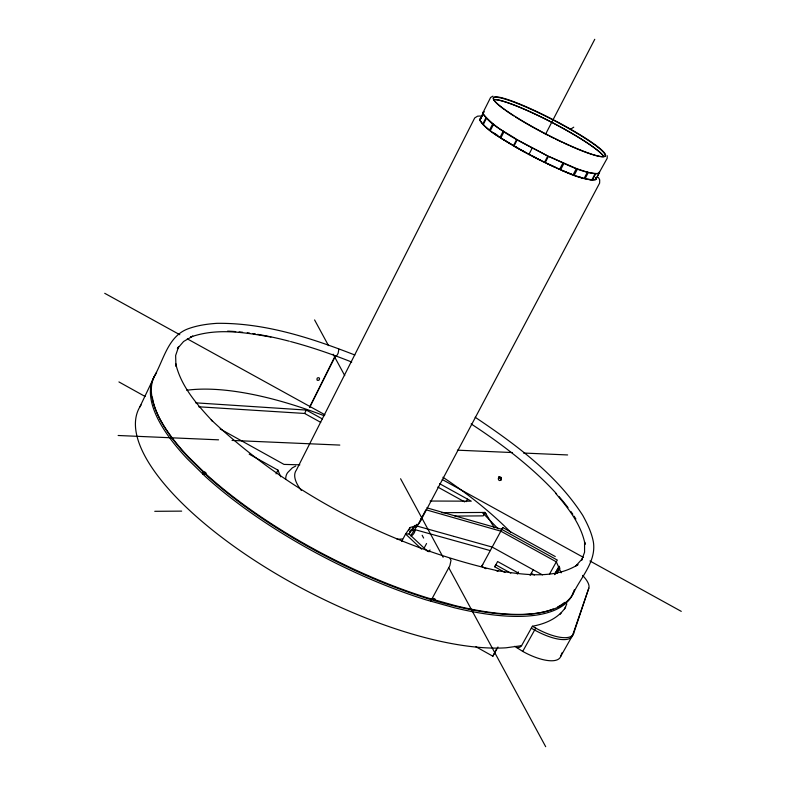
<?xml version="1.0" encoding="UTF-8"?>
<svg xmlns="http://www.w3.org/2000/svg" width="786" height="786" viewBox="0 0 786 786"><rect width="100%" height="100%" fill="white"/><g stroke="black" fill="none" stroke-linecap="round" stroke-linejoin="round"><path stroke-width="1.18" d="M338.854 349.259L338.147 353.238L337.096 355.134L336.015 356.078L335.258 355.763L309.517 407.521L335.524 355.871M498.894 476.532L500.751 478.939A1.837 1.464 -87.1 0 0 501.055 480M514.722 646.308L522.719 651.398A37.404 13.912 30.3 0 0 560.752 656.32L573.642 633.477L588.812 588.144A34.898 11.633 29.9 0 0 582.593 575.411M560.752 656.32L561.921 652.901M573.053 592.762L571.923 595.945A235.898 80.938 27.4 0 1 454.062 607.666L426.258 599.924A235.898 80.938 27.4 0 1 205.686 476.817L187.422 458.965A235.898 80.938 27.4 0 1 155.677 374.421M553.206 608.973A234.788 80.418 27.4 0 1 207.062 475.776L205.048 473.801L203.829 474.351C200.725 472.18 205.696 469.999 206.718 474.724A235.967 80.693 27.4 0 0 427.378 597.841L455.182 605.613A235.967 80.693 27.4 0 0 572.965 594.069L574.478 589.844L574.202 590.365M564.594 609.003L566.824 603.864M581.768 559.917L584.578 552.194L584.558 541.996L585.079 544.334C581.227 524.704 568.592 508.454 555.889 493.618M482.948 113.823C499.837 133.365 525.323 143.818 547.793 156.041L544.452 162.466L513.946 146.196L517.257 139.77L547.999 156.139L576.885 168.735L587.859 172.37L595.454 173.893L599.207 173.077L595.926 179.277L595.808 177.636M484.019 111.759L479.765 120.101L483.744 111.769M581.699 560.241L582.367 558.699L575.853 565.891L578.024 564.613C553.698 579.852 523.122 574.428 496.33 570.577L498.177 570.882C391.841 546.938 290.781 494.659 211.277 419.921L212.642 421.306C197.099 404.623 181.055 386.515 175.73 363.712L175.936 366.207L175.642 355.498L178.687 346.538L177.381 348.679L183.61 341.488L192.757 336.153L190.576 337.056C216.455 327.841 244.593 332.311 270.905 337.086M492.91 96.157L490.582 97.503L482.732 113.135C490.15 125.514 505.123 131.439 516.667 139.417L513.366 145.842C501.851 137.835 486.799 131.891 479.548 119.403L481.386 117.762M475.952 646.76L492.851 656.212L496.811 648.558M139.8 407.01L154.439 376.327M155.353 374.401C164.058 358.161 168.715 336.025 187.952 328.843C197.296 325.414 207.062 323.999 216.956 323.331C264.656 322.761 310.922 337.852 354.879 355.017M198.75 406.794L304.624 413.456L306.324 410.066L322.447 418.967M276.043 473.85L277.93 470.116L249.182 454.141M483.056 114.176L479.873 120.454L482.663 124.237L485.876 117.91M486.387 118.431L483.174 124.758L489.511 130.162L492.753 123.795M504.995 572.473L494.767 566.804L495.77 564.829L510.792 573.151M493.529 124.394L490.277 130.771L499.955 137.53L503.227 131.124M504.052 131.675L500.77 138.081L528.87 154.528L559.553 169.422L562.894 163.026M528.87 154.528L532.201 148.092M545.386 134.553L594.756 39.3M563.916 163.459L560.565 169.855L573.063 174.905L576.403 168.538M577.514 168.941L574.173 175.298L584.047 178.53L587.368 172.213M588.321 172.468L585 178.776L591.75 180.073L595.061 173.814M595.68 173.853L592.379 180.102L595.719 179.473L599.001 173.274M401.656 541.466L405.596 534.018L410.194 527.485L416 525.696A66.918 23.325 27.4 0 0 421.031 518.455M408.592 530.501L410.194 527.485M596.191 177.626L596.25 178.953L595.385 179.807C577.543 179.856 561.253 169.354 545.101 162.771L548.451 156.345C564.603 162.967 580.834 173.431 598.677 173.588L607.195 158.281L607.205 155.726M414.271 526.325L412.837 529.047L490.287 550.603M420.294 521.354L599.63 183.079L599.718 179.886L598.431 177.469M424.578 547.223L426.562 543.509M485.886 568.72L481.69 566.401L482.742 564.427M416.472 524.645L417.258 526.119L425.924 509.77L500.839 531.179L502.794 527.553L555.27 556.547M429.009 551.831L430.001 549.964M466.186 501.655L467.542 499.12M430.708 601.162L449.818 565.763L451.017 560.29L450.044 558.532M484.589 513.337L483.223 515.871L454.976 516.097M481.69 566.401L502.794 527.553M494.767 566.804L497.636 561.538L518.112 572.886M517.316 574.035L518.465 571.933M530.118 575.411L533.222 569.791L492.193 547.076L454.22 536.455M492.851 656.212L497.96 646.986M549.463 574.183L557.303 560.074L501.802 529.41M554.464 574.645L559.17 566.185M555.564 573.033L559.141 566.598M555.319 573.859L559.288 566.726M555.447 573.8L558.974 567.463M557.068 573.348L560.005 568.052M516.766 647.615L519.851 647.261L521.57 645.679L532.387 626.255C545.199 623.897 558.286 618.454 565.645 607.136M522.719 651.398L535.718 628.102A37.541 13.441 30.2 0 0 573.642 633.477M572.965 594.069C580.618 577.346 596.584 561.695 593.351 541.819C591.534 532.368 587.358 523.82 582.79 515.439C556.144 474.046 515.459 444.316 475.166 417.248M588.812 588.144L572.562 635.383A37.532 13.48 30.2 0 1 534.627 630.048L531.307 628.201M411.324 534.686L414.684 529.833M416.128 527.74L417.278 526.07L416.334 524.311M409.712 531.808L411.029 529.921M410.056 531.758L411.392 529.852L413.731 531.208M413.446 527.298L412.267 528.595M421.65 549.178L405.596 534.018L409.074 533.949L414.389 526.325M559.927 614.495L561.479 612.658M431.819 599.089L432.732 598.608A2.564 2.024 -31.4 0 1 435.238 599.305L435.464 600.101M570.832 129.061L573.751 127.175M500.407 477.8L501.065 477.397M295.674 466.088L292.294 467.867L287.656 472.602A73.412 26.331 27.4 0 0 285.74 479.047M483.174 112.103L483.695 111.887M521.57 645.679L506.037 647.802A234.768 84.849 27.4 0 1 249.722 557.225A234.768 84.849 27.4 0 1 141.077 404.996M203.829 474.351L203.004 474.322M441.83 512.698L485.07 512.443L494.365 527.789M480.511 115.984L477.544 116.181L474.715 117.939L296.361 470.107A66.81 23.737 27.4 0 0 301.382 490.484M154.754 511.303L181.664 511.126M484.245 512.492L485.05 512.482L485.974 513.965M430.119 501.036L471.256 501.173L439.6 483.685M299.839 464.831L283.992 464.398L220.139 428.94M203.328 472.445L205.225 472.504M118.146 435.493L218.567 439.836M232.047 440.425L339.817 445.082M457.383 450.172L512.501 452.559M523.525 453.041L567.62 454.947M195.655 402.835L306.324 410.066M414.753 525.421L453.728 536.317M426.827 507.835L501.832 529.322M104.725 293.306L179.798 334.718M187.314 338.864L324.942 414.792M442.272 479.519L583.497 557.431M589.932 560.978L681.275 611.37M304.624 413.456L320.727 422.357M437.812 487.065L464.664 501.9M500.839 531.179L556.321 561.843L561.184 572.837M533.222 569.791L542.468 574.91M531.277 573.308L534.411 575.038M118.932 381.937L145.056 396.449M532.387 626.255L535.718 628.102M499.002 477.387L500.761 478.861M409.074 533.949L427.653 551.458M203.594 471.659L188.434 456.892A235.967 80.693 27.4 0 1 156.591 372.495M203.505 472.298L188.876 458.022A234.788 80.418 27.4 0 1 152.346 397.058M482.28 512.482L498.226 528.89M204.242 472.327L205.048 473.801M423.644 538.056L422.161 535.256M314.587 319.922L328.509 345.624M333.146 354.201L344.749 375.62M400.585 478.743L443.127 557.294M448.953 568.062L545.69 746.7M277.93 470.116L280.73 476.817M319.568 378.508L319.254 379.835A1.503 1.297 -30 0 1 316.964 379.913L317.112 378.282A1.503 1.297 -30 0 1 319.421 378.184M599.453 171.466L599.522 172.763M513.759 115.866A62.801 7.968 27.4 0 1 506.125 99.409A62.801 7.968 27.4 0 1 584.696 138.061A62.801 7.968 27.4 0 1 592.585 154.655M591.671 154.361A62.801 7.968 27.4 0 1 576.079 148.466M575.018 148.014A62.801 7.968 27.4 0 1 570.646 146.117M569.526 145.626A62.801 7.968 27.4 0 1 563.621 142.934M562.619 142.472A62.801 7.968 27.4 0 1 555.486 139.043M554.454 138.542A62.801 7.968 27.4 0 1 549.267 135.949M548.235 135.418A62.801 7.968 27.4 0 1 515.645 117.065M493.5 99.606A63.145 8.106 27.4 0 1 549.237 120.985A63.145 8.106 27.4 0 1 603.078 155.608M495.308 99.567A63.43 8.145 27.4 0 1 552.705 122.871A63.43 8.145 27.4 0 1 603.275 155.834M535.453 157.573A63.253 8.862 27.4 0 1 532.318 155.952M524.085 151.531A63.253 8.862 27.4 0 1 522.071 150.421M517.139 147.621A63.253 8.862 27.4 0 1 515.213 146.51M497.41 135.31A63.253 8.862 27.4 0 1 494.512 133.266M590.885 179.739A64.845 9.088 27.4 0 1 588.743 179.434M582.583 177.941A64.845 9.088 27.4 0 1 578.064 176.526M571.795 174.286A64.845 9.088 27.4 0 1 562.147 170.405M555.162 167.349A64.845 9.088 27.4 0 1 547.871 163.979M540.414 160.354A64.845 9.088 27.4 0 1 532.908 156.532M525.49 152.582A64.845 9.088 27.4 0 1 515.292 146.844M511.421 144.565A64.845 9.088 27.4 0 1 502.018 138.739M498.265 136.263A64.845 9.088 27.4 0 1 493.991 133.306M484.441 125.691A64.845 9.088 27.4 0 1 483.164 124.434M480.354 120.474A64.845 9.088 27.4 0 1 480.325 119.177M595.67 177.97A64.845 9.088 27.4 0 1 595.297 179.061M564.574 602.41A234.788 80.418 27.4 0 1 557.696 606.92M227.576 331.152A232.371 75.692 27.4 0 1 235.712 331.604M239.111 331.898A232.371 75.692 27.4 0 1 242.569 332.252M247.256 332.802A232.371 75.692 27.4 0 1 249.634 333.126M253.033 333.608A232.371 75.692 27.4 0 1 255.332 333.971M257.641 334.345A232.371 75.692 27.4 0 1 269.49 336.565M270.63 336.801A232.371 75.692 27.4 0 1 289.376 341.242M290.565 341.556A232.371 75.692 27.4 0 1 351.725 362.061M471.119 423.929A232.371 75.692 27.4 0 1 556.576 493.844M558.974 496.536A232.371 75.692 27.4 0 1 568.023 507.599M570.823 511.401A232.371 75.692 27.4 0 1 572.827 514.28M574.104 516.186A232.371 75.692 27.4 0 1 575.902 519.015M186.763 390.249A225.7 81.518 27.4 0 1 324.097 415.715M442.931 477.249A225.7 81.518 27.4 0 1 510.841 532.427M415.087 525.981A66.81 23.737 27.4 0 1 411.137 536.121M402.236 538.96A66.81 23.737 27.4 0 1 397.058 539.196M504.514 109.362A63.165 7.998 27.4 0 1 542.144 114.147A63.165 7.998 27.4 0 1 601.506 156.591A63.165 7.998 27.4 0 1 505.398 109.991M500.8 480.01A1.847 1.464 -87.1 0 0 500.21 476.925A1.847 1.464 -87.1 0 0 498.363 479.175A1.847 1.464 -87.1 0 0 500.8 480.01"/></g></svg>
